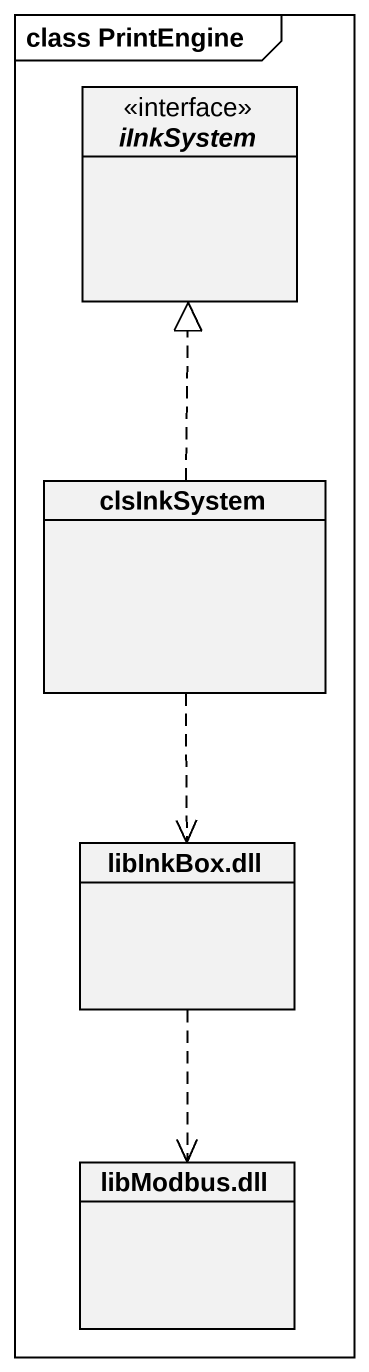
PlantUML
@startuml
mainframe class PrintEngine
hide circle
hide empty members
interface iInkSystem <<interface>>
class clsInkSystem
class "libInkBox.dll" as libInkBox_dll
class "libModbus.dll" as libModbus_dll
clsInkSystem .up.|> iInkSystem
clsInkSystem ..> libInkBox_dll
libInkBox_dll ..> libModbus_dll
@enduml
